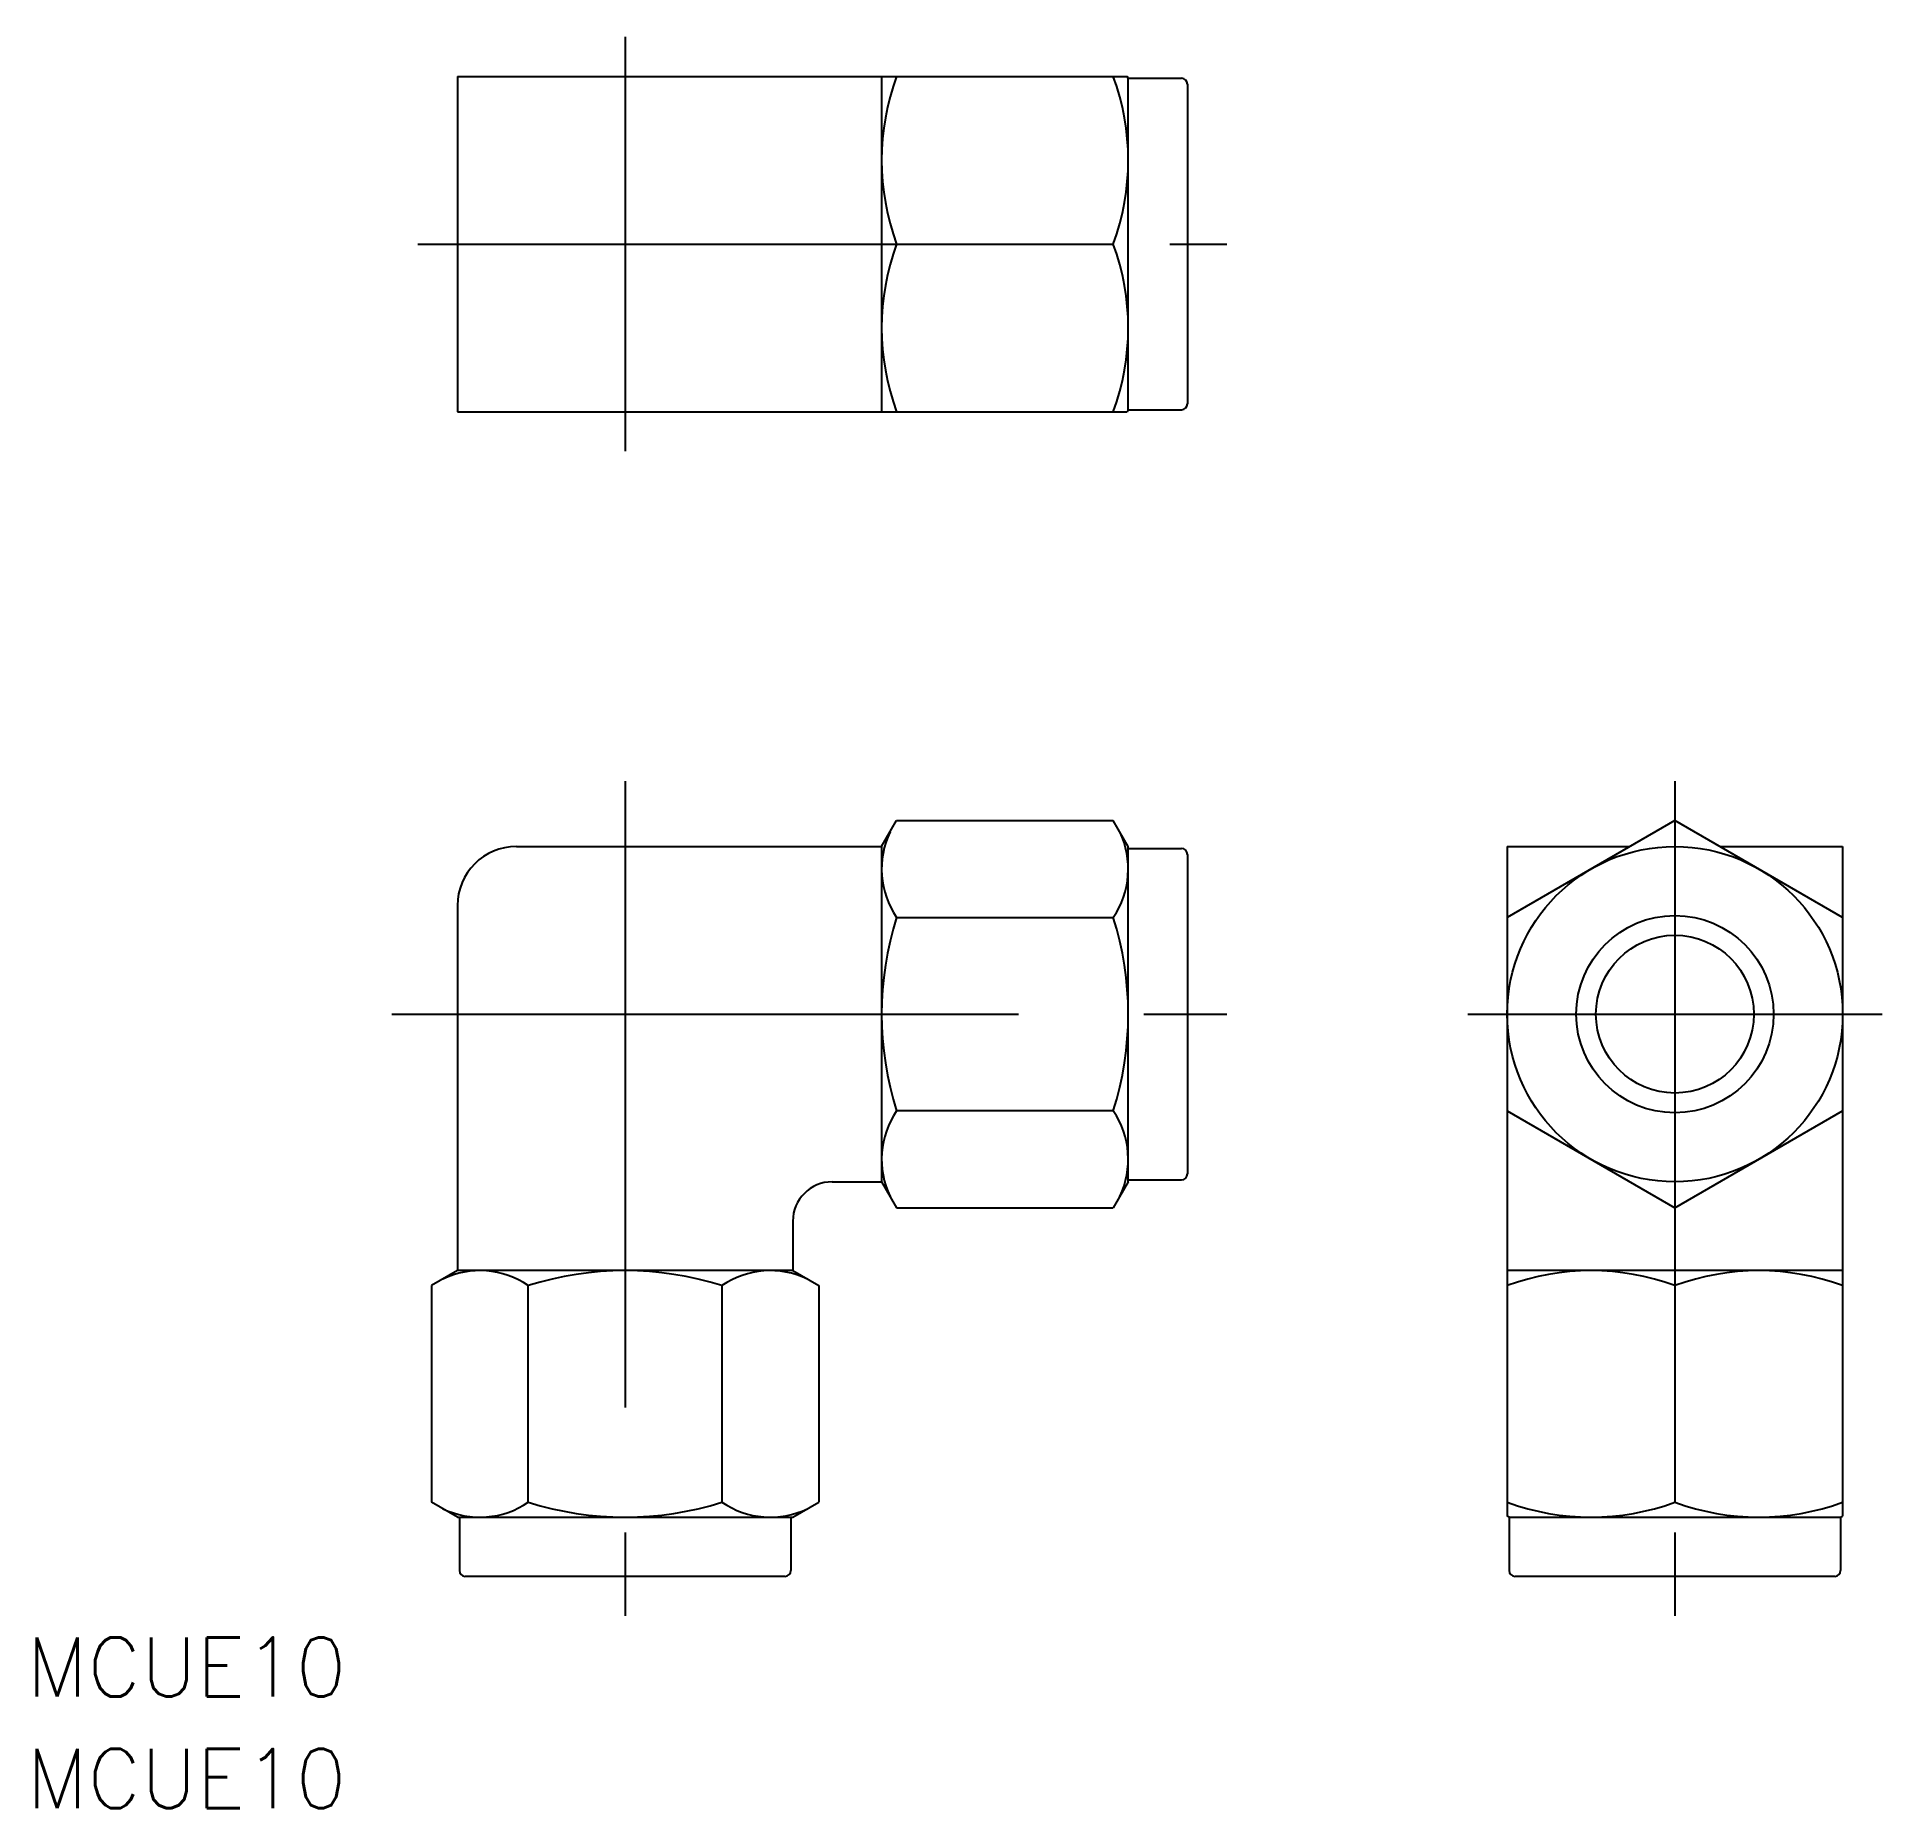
# Model space of a CAD drawing. Extents: x -83 to 10.5, y -40.2 to 49.5.
import ezdxf

# ---------------------------------------------------------------- set-up
doc = ezdxf.new("R2010")
doc.units = 0
doc.linetypes.add('CENTER', pattern=[50.8, 31.75, -6.35, 6.35, -6.35])
doc.layers.get('0').update_dxf_attribs({"linetype": 'CONTINUOUS'})
doc.layers.add('CENTER', color=1, linetype='CENTER')
doc.styles.get("Standard").update_dxf_attribs({"font": 'txt.shx', "height": 3, "bigfont": 'bigfont.shx'})

msp = doc.modelspace()

# ---------------------------------------------------------------- linework, layer by layer
at = {"color": 7, "linetype": 'CONTINUOUS'}
for p, q in [((-61.706, 47.54), (-61.706, 30.54)), ((-61.706, 47.54), (-27.764, 47.54)), ((-40.206, 47.54), (-40.206, 30.54)), ((-27.706, 47.44), (-27.764, 47.54)), ((-27.706, 30.64), (-27.706, 47.44)), ((-27.706, 47.44), (-25.006, 47.44)), ((-24.706, 47.14), (-24.706, 30.94)), ((-39.447, 39.04), (-28.466, 39.04)), ((-39.447, 39.04), (-28.466, 39.04)), ((-61.706, 30.54), (-27.764, 30.54)), ((-27.706, 30.64), (-27.764, 30.54)), ((-27.706, 30.64), (-25.006, 30.64)), ((-40.206, 8.5), (-39.447, 9.815)), ((-39.447, 9.815), (-28.466, 9.815)), ((-27.706, 8.5), (-28.466, 9.815)), ((0, 9.815), (-8.5, 4.907)), ((8.5, 4.907), (0, 9.815)), ((-58.706, 8.5), (-40.206, 8.5)), ((-40.206, 8.5), (-40.206, -8.5)), ((-27.706, -8.5), (-27.706, 8.5)), ((-8.5, 8.5), (-8.5, -25.442)), ((-8.5, 8.5), (-2.278, 8.5)), ((2.278, 8.5), (8.5, 8.5)), ((8.5, 8.5), (8.5, -25.442)), ((-27.706, 8.4), (-25.006, 8.4)), ((-24.706, 8.1), (-24.706, -8.1)), ((-61.706, 5.5), (-61.706, -13)), ((-39.447, 4.907), (-28.466, 4.907)), ((-28.466, -4.907), (-39.447, -4.907)), ((-8.5, -4.907), (0, -9.815)), ((0, -9.815), (8.5, -4.907)), ((-27.706, -8.4), (-25.006, -8.4)), ((-42.706, -8.5), (-40.206, -8.5)), ((-42.706, -8.5), (-42.706, -8.5)), ((-40.206, -8.5), (-39.447, -9.815)), ((-27.706, -8.5), (-28.466, -9.815)), ((-39.447, -9.815), (-28.466, -9.815)), ((-44.706, -10.5), (-44.706, -13)), ((-44.706, -10.5), (-44.706, -10.5)), ((-61.706, -13), (-63.021, -13.759)), ((-44.706, -13), (-61.706, -13)), ((-44.706, -13), (-43.392, -13.759)), ((8.5, -13), (-8.5, -13)), ((-63.021, -13.759), (-63.021, -24.741)), ((-58.114, -24.741), (-58.114, -13.759)), ((-48.299, -13.759), (-48.299, -24.741)), ((-43.392, -13.759), (-43.392, -24.741)), ((0, -13.759), (0, -24.741)), ((0, -13.759), (0, -24.741)), ((-61.706, -25.5), (-63.021, -24.741)), ((-44.706, -25.5), (-43.392, -24.741)), ((-61.706, -25.5), (-44.706, -25.5)), ((-61.606, -25.5), (-61.606, -28.2)), ((-44.806, -25.5), (-44.806, -28.2)), ((-8.4, -25.5), (-8.5, -25.442)), ((-8.4, -25.5), (8.4, -25.5)), ((-8.4, -25.5), (-8.4, -28.2)), ((8.4, -25.5), (8.5, -25.442)), ((8.4, -25.5), (8.4, -28.2)), ((-45.106, -28.5), (-61.306, -28.5)), ((8.1, -28.5), (-8.1, -28.5))]:
    msp.add_line(p, q, dxfattribs=at)
for radius in [8.5, 5, 4]:
    msp.add_circle((0, 0), radius, dxfattribs=at)
for centre, radius, start, end in [((-27.931, 43.29), 12.276, 159.74384, 200.25616), ((-39.982, 43.29), 12.276, 339.74384, 20.25616), ((-25.006, 47.14), 0.3, 0, 90), ((-27.931, 34.79), 12.276, 159.74384, 200.25616), ((-39.982, 34.79), 12.276, 339.74384, 20.25616), ((-25.006, 30.94), 0.3, 270, 0), ((-58.706, 5.5), 3, 90, 180), ((-35.862, 7.361), 4.345, 154.38425, 214.38425), ((-32.051, 7.361), 4.345, 325.61575, 25.61575), ((-25.006, 8.1), 0.3, 0, 90), ((-23.966, 0), 16.241, 162.41205, 197.58795), ((-43.947, 0), 16.241, 342.41205, 17.58795), ((-35.862, -7.361), 4.345, 145.61575, 205.61575), ((-32.051, -7.361), 4.345, 334.38425, 34.38425), ((-25.006, -8.1), 0.3, 270, 0), ((-42.706, -10.5), 2, 90, 180), ((-60.568, -17.345), 4.345, 55.61575, 115.61575), ((-53.206, -29.241), 16.241, 72.41205, 107.58795), ((-45.845, -17.345), 4.345, 64.38425, 124.38425), ((-4.25, -25.276), 12.276, 69.74384, 110.25616), ((4.25, -25.276), 12.276, 69.74384, 110.25616), ((-60.568, -21.155), 4.345, 244.38425, 304.38425), ((-53.206, -9.259), 16.241, 252.41205, 287.58795), ((-45.845, -21.155), 4.345, 235.61575, 295.61575), ((-4.25, -13.224), 12.276, 249.74384, 290.25616), ((4.25, -13.224), 12.276, 249.74384, 290.25616), ((-61.306, -28.2), 0.3, 180, 270), ((-45.106, -28.2), 0.3, 270, 0), ((-8.1, -28.2), 0.3, 180, 270), ((8.1, -28.2), 0.3, 270, 0)]:
    msp.add_arc(centre, radius, start, end, dxfattribs=at)
at = {"layer": 'CENTER', "color": 1, "linetype": 'CENTER'}
for p, q in [((-53.206, 49.54), (-53.206, 28.54)), ((-63.706, 39.04), (-22.706, 39.04)), ((-53.206, 11.815), (-53.206, -30.5)), ((0, 11.815), (0, -30.5)), ((-65.021, 0), (-22.706, 0)), ((-10.5, 0), (10.5, 0))]:
    msp.add_line(p, q, dxfattribs=at)

# ---------------------------------------------------------------- texts
at = {"color": 7, "linetype": 'CONTINUOUS'}
for p in [(-83.531, -34.597), (-83.531, -40.248)]:
    msp.add_text('MCUE10', height=3, dxfattribs=at).set_placement(p)

doc.saveas('drawing.dxf')
